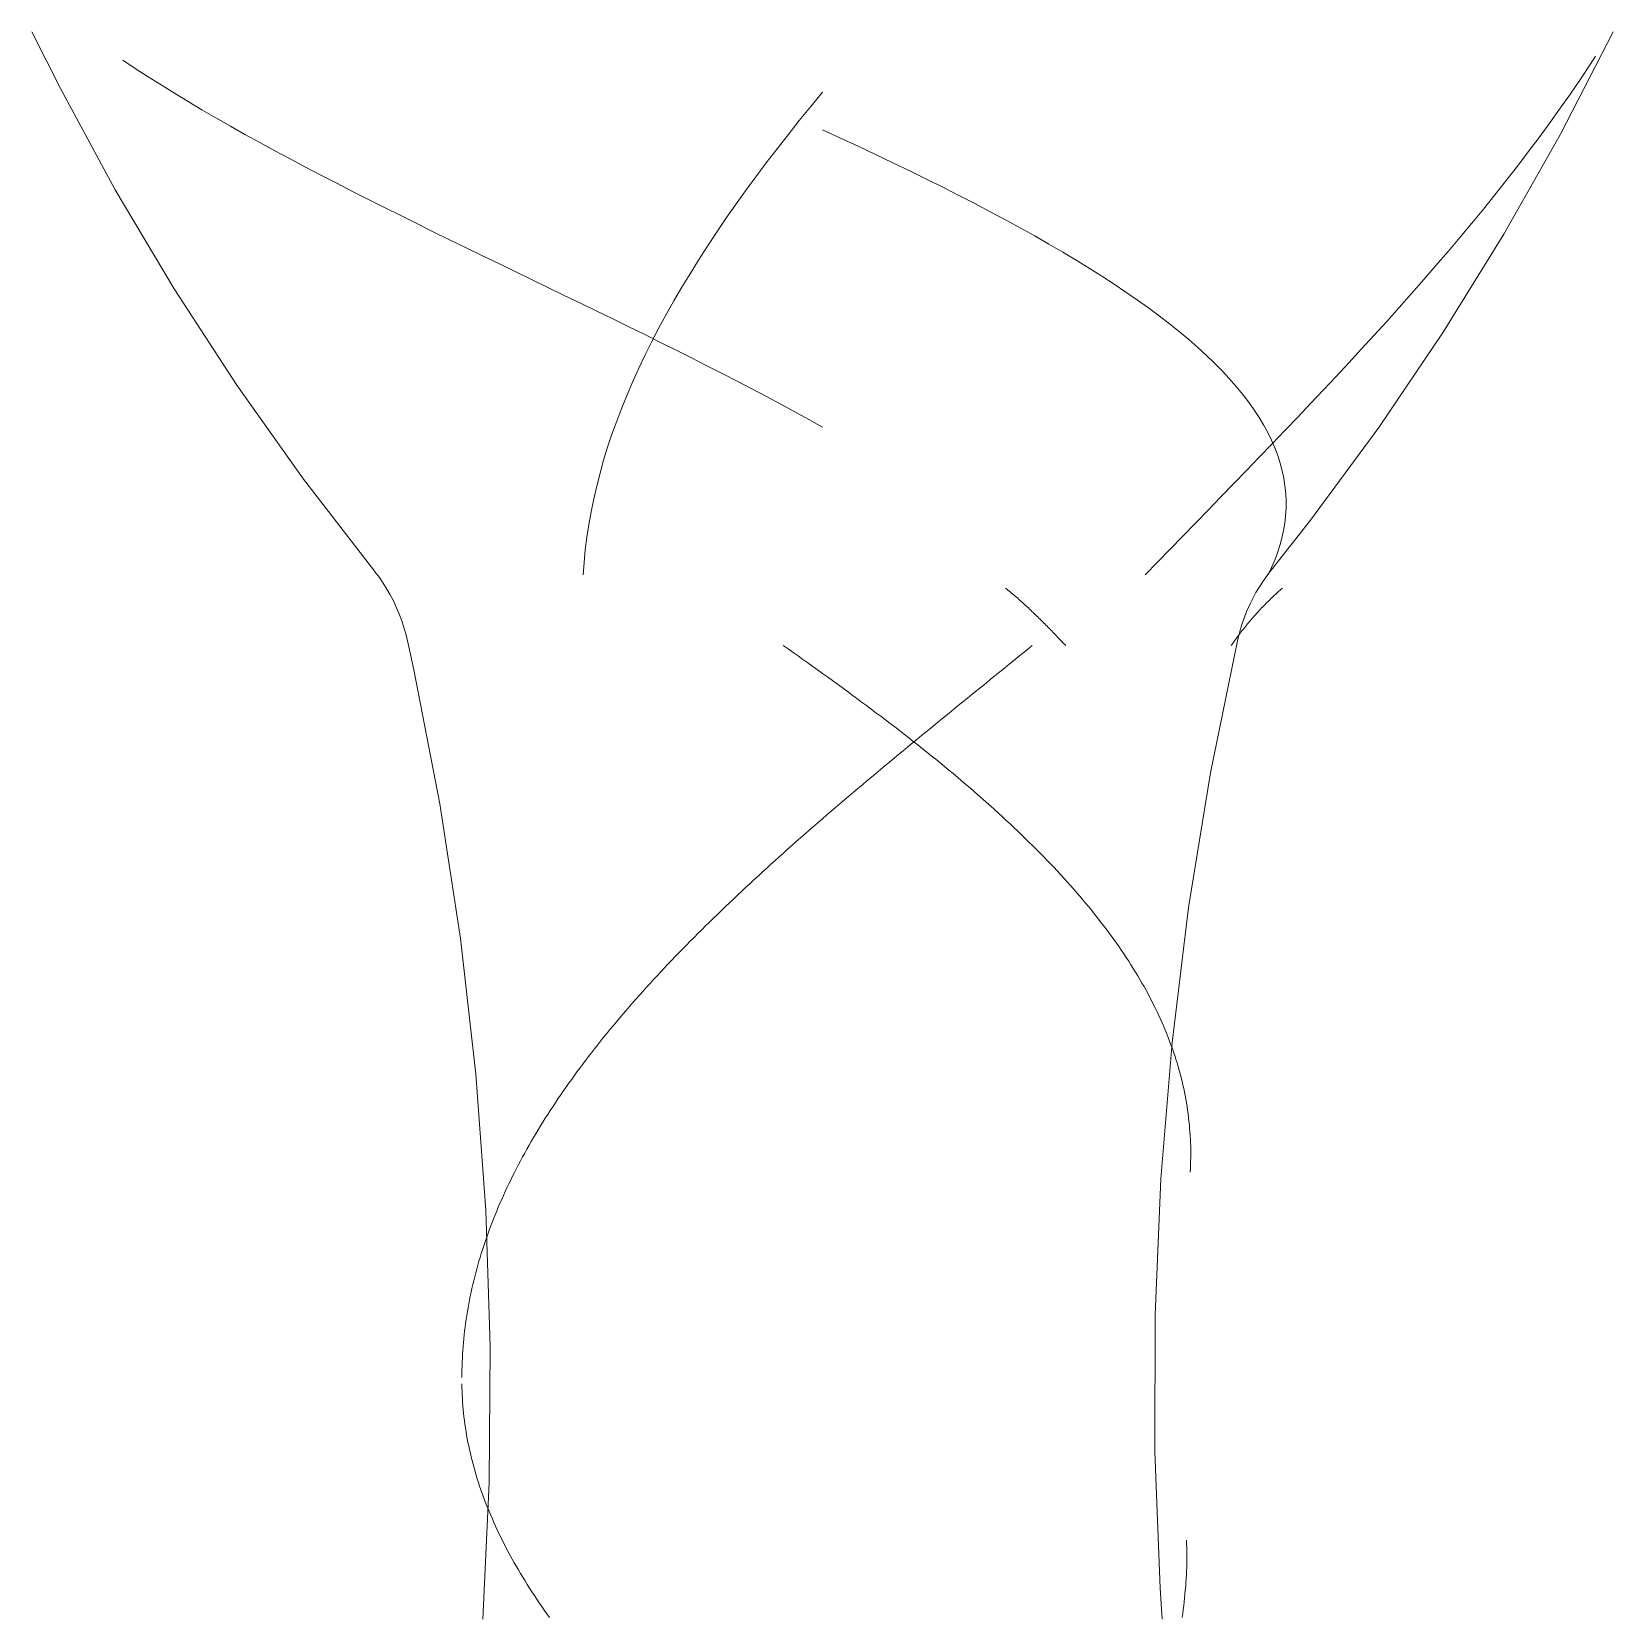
# Model space of a CAD drawing. Header units: inches. Extents: x -54868 to -186, y -265 to 853.
# Drawn here: x -53985.91 to -53967.28, y 101.31 to 120 of the extents above; entities that cross this region are included whole.
import ezdxf

# ---------------------------------------------------------------- set-up
doc = ezdxf.new("R2010")
doc.units = ezdxf.units.IN
doc.header["$MEASUREMENT"] = 0
doc.layers.add('Q-SPCQ', color=91, linetype='Continuous', lineweight=9)

# ---------------------------------------------------------------- blocks, each defined once
blk = doc.blocks.new('FP_108-Section 1')
at = {"layer": 'Q-SPCQ'}
for p, q in [((22167.288, 112.686), (22167.234, 112.642)), ((22167.342, 112.73), (22167.288, 112.686)), ((22167.396, 112.774), (22167.342, 112.73)), ((22167.071, 112.51), (22167.017, 112.466)), ((22167.125, 112.554), (22167.071, 112.51)), ((22167.18, 112.598), (22167.125, 112.554)), ((22167.234, 112.642), (22167.18, 112.598)), ((22164.928, 112.447), (22164.986, 112.405)), ((22164.986, 112.405), (22165.045, 112.363)), ((22165.045, 112.363), (22165.103, 112.321)), ((22165.103, 112.321), (22165.16, 112.279)), ((22166.854, 112.333), (22166.799, 112.289)), ((22166.908, 112.377), (22166.854, 112.333)), ((22166.963, 112.421), (22166.908, 112.377)), ((22167.017, 112.466), (22166.963, 112.421)), ((22165.16, 112.279), (22165.218, 112.237)), ((22165.218, 112.237), (22165.275, 112.195)), ((22165.275, 112.195), (22165.332, 112.153)), ((22165.332, 112.153), (22165.389, 112.11)), ((22166.636, 112.156), (22166.582, 112.112)), ((22166.691, 112.201), (22166.636, 112.156)), ((22166.745, 112.245), (22166.691, 112.201)), ((22166.799, 112.289), (22166.745, 112.245)), ((22165.389, 112.11), (22165.446, 112.068)), ((22165.446, 112.068), (22165.502, 112.026)), ((22165.502, 112.026), (22165.558, 111.984)), ((22165.558, 111.984), (22165.614, 111.942)), ((22165.614, 111.942), (22165.67, 111.9)), ((22166.419, 111.979), (22166.365, 111.935)), ((22166.473, 112.024), (22166.419, 111.979)), ((22166.527, 112.068), (22166.473, 112.024)), ((22166.582, 112.112), (22166.527, 112.068)), ((22165.67, 111.9), (22165.725, 111.858)), ((22165.725, 111.858), (22165.78, 111.816)), ((22165.78, 111.816), (22165.835, 111.773)), ((22165.835, 111.773), (22165.889, 111.731)), ((22166.148, 111.758), (22166.094, 111.714)), ((22166.202, 111.802), (22166.148, 111.758)), ((22166.256, 111.846), (22166.202, 111.802)), ((22166.31, 111.891), (22166.256, 111.846)), ((22166.365, 111.935), (22166.31, 111.891)), ((22165.932, 111.581), (22165.878, 111.536)), ((22165.889, 111.731), (22165.943, 111.689)), ((22165.986, 111.625), (22165.932, 111.581)), ((22165.943, 111.689), (22165.997, 111.647)), ((22166.04, 111.669), (22165.986, 111.625)), ((22165.997, 111.647), (22166.05, 111.605)), ((22166.094, 111.714), (22166.04, 111.669)), ((22166.05, 111.605), (22166.103, 111.562)), ((22165.717, 111.403), (22165.664, 111.359)), ((22165.771, 111.447), (22165.717, 111.403)), ((22165.824, 111.492), (22165.771, 111.447)), ((22165.878, 111.536), (22165.824, 111.492)), ((22166.103, 111.562), (22166.156, 111.52)), ((22166.156, 111.52), (22166.209, 111.478)), ((22166.209, 111.478), (22166.261, 111.436)), ((22166.261, 111.436), (22166.313, 111.394)), ((22166.313, 111.394), (22166.364, 111.351)), ((22165.504, 111.225), (22165.451, 111.181)), ((22165.557, 111.27), (22165.504, 111.225)), ((22165.61, 111.314), (22165.557, 111.27)), ((22165.664, 111.359), (22165.61, 111.314)), ((22166.364, 111.351), (22166.415, 111.309)), ((22166.415, 111.309), (22166.466, 111.267)), ((22166.466, 111.267), (22166.517, 111.224)), ((22166.517, 111.224), (22166.567, 111.182)), ((22165.292, 111.048), (22165.24, 111.003)), ((22165.345, 111.092), (22165.292, 111.048)), ((22165.398, 111.136), (22165.345, 111.092)), ((22165.451, 111.181), (22165.398, 111.136)), ((22166.567, 111.182), (22166.617, 111.14)), ((22166.617, 111.14), (22166.666, 111.098)), ((22166.666, 111.098), (22166.715, 111.055)), ((22166.715, 111.055), (22166.763, 111.013)), ((22166.763, 111.013), (22166.812, 110.971)), ((22165.031, 110.825), (22164.979, 110.781)), ((22165.083, 110.87), (22165.031, 110.825)), ((22165.135, 110.914), (22165.083, 110.87)), ((22165.188, 110.959), (22165.135, 110.914)), ((22165.24, 111.003), (22165.188, 110.959)), ((22166.812, 110.971), (22166.86, 110.928)), ((22166.86, 110.928), (22166.907, 110.886)), ((22166.907, 110.886), (22166.954, 110.844)), ((22166.954, 110.844), (22167.001, 110.801)), ((22164.979, 110.781), (22164.928, 110.736)), ((22167.001, 110.801), (22167.047, 110.759)), ((22167.047, 110.759), (22167.093, 110.716)), ((22167.093, 110.716), (22167.138, 110.674)), ((22167.138, 110.674), (22167.183, 110.632)), ((22167.183, 110.632), (22167.228, 110.589)), ((22167.228, 110.589), (22167.272, 110.547)), ((22167.272, 110.547), (22167.316, 110.504)), ((22167.316, 110.504), (22167.359, 110.462)), ((22167.359, 110.462), (22167.402, 110.42)), ((22167.402, 110.42), (22167.445, 110.377)), ((22167.445, 110.377), (22167.487, 110.335)), ((22167.487, 110.335), (22167.529, 110.292)), ((22167.529, 110.292), (22167.57, 110.25)), ((22167.57, 110.25), (22167.611, 110.207)), ((22167.611, 110.207), (22167.651, 110.165)), ((22167.651, 110.165), (22167.691, 110.122)), ((22167.691, 110.122), (22167.73, 110.08)), ((22167.73, 110.08), (22167.769, 110.037)), ((22167.769, 110.037), (22167.808, 109.995)), ((22167.808, 109.995), (22167.846, 109.952)), ((22167.846, 109.952), (22167.883, 109.91)), ((22167.883, 109.91), (22167.92, 109.867)), ((22167.92, 109.867), (22167.957, 109.825)), ((22167.957, 109.825), (22167.993, 109.782)), ((22167.993, 109.782), (22168.029, 109.74)), ((22168.029, 109.74), (22168.064, 109.697)), ((22168.064, 109.697), (22168.099, 109.655)), ((22168.099, 109.655), (22168.133, 109.612)), ((22168.133, 109.612), (22168.167, 109.57)), ((22168.167, 109.57), (22168.2, 109.527)), ((22168.2, 109.527), (22168.233, 109.484)), ((22168.233, 109.484), (22168.265, 109.442)), ((22168.265, 109.442), (22168.297, 109.399)), ((22168.297, 109.399), (22168.329, 109.357)), ((22168.329, 109.357), (22168.359, 109.314)), ((22168.359, 109.314), (22168.39, 109.271)), ((22168.39, 109.271), (22168.42, 109.229)), ((22168.42, 109.229), (22168.449, 109.186)), ((22168.449, 109.186), (22168.478, 109.144)), ((22168.478, 109.144), (22168.506, 109.101)), ((22168.506, 109.101), (22168.534, 109.058)), ((22168.534, 109.058), (22168.561, 109.016)), ((22168.561, 109.016), (22168.588, 108.973)), ((22168.588, 108.973), (22168.614, 108.93)), ((22168.614, 108.93), (22168.64, 108.888)), ((22168.64, 108.888), (22168.666, 108.845)), ((22168.666, 108.845), (22168.69, 108.802)), ((22168.69, 108.802), (22168.715, 108.76)), ((22168.715, 108.76), (22168.738, 108.717)), ((22168.738, 108.717), (22168.762, 108.674)), ((22168.762, 108.674), (22168.784, 108.632)), ((22168.784, 108.632), (22168.807, 108.589)), ((22168.807, 108.589), (22168.828, 108.546)), ((22168.828, 108.546), (22168.849, 108.503)), ((22168.849, 108.503), (22168.87, 108.461)), ((22168.87, 108.461), (22168.89, 108.418)), ((22168.89, 108.418), (22168.91, 108.375)), ((22168.91, 108.375), (22168.929, 108.332)), ((22168.929, 108.332), (22168.947, 108.29)), ((22168.947, 108.29), (22168.965, 108.247)), ((22168.965, 108.247), (22168.983, 108.204)), ((22168.983, 108.204), (22169, 108.161)), ((22169, 108.161), (22169.016, 108.119)), ((22169.016, 108.119), (22169.032, 108.076)), ((22169.032, 108.076), (22169.048, 108.033)), ((22169.048, 108.033), (22169.062, 107.99)), ((22169.062, 107.99), (22169.077, 107.948)), ((22169.077, 107.948), (22169.091, 107.905)), ((22169.091, 107.905), (22169.104, 107.862)), ((22169.104, 107.862), (22169.117, 107.819)), ((22169.117, 107.819), (22169.129, 107.776)), ((22169.129, 107.776), (22169.14, 107.734)), ((22169.14, 107.734), (22169.152, 107.691)), ((22169.152, 107.691), (22169.162, 107.648)), ((22169.162, 107.648), (22169.172, 107.605)), ((22169.172, 107.605), (22169.182, 107.562)), ((22169.182, 107.562), (22169.191, 107.52)), ((22169.191, 107.52), (22169.2, 107.477)), ((22169.2, 107.477), (22169.208, 107.434)), ((22169.208, 107.434), (22169.215, 107.391)), ((22169.215, 107.391), (22169.222, 107.348)), ((22169.222, 107.348), (22169.228, 107.305)), ((22169.228, 107.305), (22169.234, 107.263)), ((22169.234, 107.263), (22169.24, 107.22)), ((22169.24, 107.22), (22169.244, 107.177)), ((22169.244, 107.177), (22169.249, 107.134)), ((22169.249, 107.134), (22169.252, 107.091)), ((22169.252, 107.091), (22169.256, 107.048)), ((22169.256, 107.048), (22169.258, 107.005)), ((22169.258, 107.005), (22169.261, 106.963)), ((22169.261, 106.963), (22169.262, 106.92)), ((22169.262, 106.92), (22169.264, 106.877)), ((22169.264, 106.748), (22169.263, 106.705)), ((22169.264, 106.877), (22169.264, 106.834)), ((22169.264, 106.834), (22169.264, 106.791)), ((22169.264, 106.791), (22169.264, 106.748)), ((22169.26, 106.619), (22169.257, 106.577)), ((22169.262, 106.662), (22169.26, 106.619)), ((22169.263, 106.705), (22169.262, 106.662)), ((22169.214, 102.243), (22169.216, 102.198)), ((22169.216, 102.198), (22169.217, 102.153)), ((22169.217, 102.153), (22169.218, 102.107)), ((22169.218, 102.107), (22169.218, 102.062)), ((22169.218, 102.062), (22169.218, 102.016)), ((22169.215, 101.88), (22169.213, 101.835)), ((22169.217, 101.925), (22169.215, 101.88)), ((22169.218, 101.971), (22169.217, 101.925)), ((22169.218, 102.016), (22169.218, 101.971)), ((22169.205, 101.698), (22169.201, 101.653)), ((22169.208, 101.744), (22169.205, 101.698)), ((22169.211, 101.789), (22169.208, 101.744)), ((22169.213, 101.835), (22169.211, 101.789)), ((22169.188, 101.517), (22169.182, 101.471)), ((22169.193, 101.562), (22169.188, 101.517)), ((22169.197, 101.608), (22169.193, 101.562)), ((22169.201, 101.653), (22169.197, 101.608)), ((22169.17, 101.381), (22169.163, 101.335)), ((22169.176, 101.426), (22169.17, 101.381)), ((22169.182, 101.471), (22169.176, 101.426))]:
    blk.add_line(p, q, dxfattribs=at)
at = {"layer": 'Q-SPCQ', "flags": 128}
blk.add_lwpolyline([(22169.82, 112.849), (22169.498, 111.275), (22169.24, 109.69), (22169.045, 108.096), (22168.913, 106.496), (22168.846, 104.891), (22168.843, 103.285), (22168.905, 101.68), (22168.928, 101.312)], dxfattribs=at)
blk = doc.blocks.new('FP_109-Section 1')
at = {"layer": 'Q-SPCQ'}
for p, q in [((22164.465, 112.774), (22164.523, 112.734)), ((22164.523, 112.734), (22164.582, 112.693)), ((22164.582, 112.693), (22164.64, 112.652)), ((22164.64, 112.652), (22164.698, 112.611)), ((22164.698, 112.611), (22164.756, 112.57)), ((22164.756, 112.57), (22164.813, 112.529)), ((22164.813, 112.529), (22164.871, 112.488)), ((22164.871, 112.488), (22164.928, 112.447)), ((22164.824, 110.646), (22164.773, 110.601)), ((22164.876, 110.691), (22164.824, 110.646)), ((22164.928, 110.736), (22164.876, 110.691)), ((22164.619, 110.466), (22164.568, 110.421)), ((22164.67, 110.511), (22164.619, 110.466)), ((22164.721, 110.556), (22164.67, 110.511)), ((22164.773, 110.601), (22164.721, 110.556)), ((22164.417, 110.286), (22164.367, 110.241)), ((22164.467, 110.331), (22164.417, 110.286)), ((22164.517, 110.376), (22164.467, 110.331)), ((22164.568, 110.421), (22164.517, 110.376)), ((22164.218, 110.106), (22164.169, 110.061)), ((22164.267, 110.151), (22164.218, 110.106)), ((22164.317, 110.196), (22164.267, 110.151)), ((22164.367, 110.241), (22164.317, 110.196)), ((22164.023, 109.926), (22163.974, 109.881)), ((22164.071, 109.971), (22164.023, 109.926)), ((22164.12, 110.016), (22164.071, 109.971)), ((22164.169, 110.061), (22164.12, 110.016)), ((22163.784, 109.701), (22163.737, 109.655)), ((22163.831, 109.746), (22163.784, 109.701)), ((22163.879, 109.791), (22163.831, 109.746)), ((22163.926, 109.836), (22163.879, 109.791)), ((22163.974, 109.881), (22163.926, 109.836)), ((22163.598, 109.52), (22163.552, 109.475)), ((22163.644, 109.565), (22163.598, 109.52)), ((22163.69, 109.61), (22163.644, 109.565)), ((22163.737, 109.655), (22163.69, 109.61)), ((22163.415, 109.339), (22163.371, 109.294)), ((22163.461, 109.385), (22163.415, 109.339)), ((22163.506, 109.43), (22163.461, 109.385)), ((22163.552, 109.475), (22163.506, 109.43)), ((22163.238, 109.159), (22163.194, 109.113)), ((22163.282, 109.204), (22163.238, 109.159)), ((22163.326, 109.249), (22163.282, 109.204)), ((22163.371, 109.294), (22163.326, 109.249)), ((22163.065, 108.978), (22163.023, 108.933)), ((22163.108, 109.023), (22163.065, 108.978)), ((22163.151, 109.068), (22163.108, 109.023)), ((22163.194, 109.113), (22163.151, 109.068)), ((22162.897, 108.797), (22162.856, 108.752)), ((22162.939, 108.842), (22162.897, 108.797)), ((22162.981, 108.887), (22162.939, 108.842)), ((22163.023, 108.933), (22162.981, 108.887)), ((22162.735, 108.616), (22162.695, 108.571)), ((22162.775, 108.661), (22162.735, 108.616)), ((22162.815, 108.706), (22162.775, 108.661)), ((22162.856, 108.752), (22162.815, 108.706)), ((22162.539, 108.389), (22162.501, 108.344)), ((22162.577, 108.435), (22162.539, 108.389)), ((22162.616, 108.48), (22162.577, 108.435)), ((22162.655, 108.525), (22162.616, 108.48)), ((22162.695, 108.571), (22162.655, 108.525)), ((22162.388, 108.208), (22162.351, 108.163)), ((22162.425, 108.253), (22162.388, 108.208)), ((22162.463, 108.299), (22162.425, 108.253)), ((22162.501, 108.344), (22162.463, 108.299)), ((22162.243, 108.027), (22162.208, 107.981)), ((22162.279, 108.072), (22162.243, 108.027)), ((22162.315, 108.117), (22162.279, 108.072)), ((22162.351, 108.163), (22162.315, 108.117)), ((22162.104, 107.845), (22162.07, 107.8)), ((22162.138, 107.891), (22162.104, 107.845)), ((22162.173, 107.936), (22162.138, 107.891)), ((22162.208, 107.981), (22162.173, 107.936)), ((22161.971, 107.664), (22161.938, 107.618)), ((22162.003, 107.709), (22161.971, 107.664)), ((22162.036, 107.755), (22162.003, 107.709)), ((22162.07, 107.8), (22162.036, 107.755)), ((22161.843, 107.482), (22161.812, 107.437)), ((22161.874, 107.528), (22161.843, 107.482)), ((22161.906, 107.573), (22161.874, 107.528)), ((22161.938, 107.618), (22161.906, 107.573)), ((22161.722, 107.301), (22161.693, 107.255)), ((22161.752, 107.346), (22161.722, 107.301)), ((22161.782, 107.391), (22161.752, 107.346)), ((22161.812, 107.437), (22161.782, 107.391)), ((22161.607, 107.119), (22161.579, 107.073)), ((22161.635, 107.164), (22161.607, 107.119)), ((22161.664, 107.21), (22161.635, 107.164)), ((22161.693, 107.255), (22161.664, 107.21)), ((22161.499, 106.937), (22161.472, 106.892)), ((22161.525, 106.982), (22161.499, 106.937)), ((22161.552, 107.028), (22161.525, 106.982)), ((22161.579, 107.073), (22161.552, 107.028)), ((22161.372, 106.71), (22161.348, 106.664)), ((22161.397, 106.755), (22161.372, 106.71)), ((22161.421, 106.801), (22161.397, 106.755)), ((22161.447, 106.846), (22161.421, 106.801)), ((22161.472, 106.892), (22161.447, 106.846)), ((22161.278, 106.528), (22161.256, 106.482)), ((22161.301, 106.573), (22161.278, 106.528)), ((22161.324, 106.619), (22161.301, 106.573)), ((22161.348, 106.664), (22161.324, 106.619)), ((22161.191, 106.346), (22161.17, 106.3)), ((22161.212, 106.391), (22161.191, 106.346)), ((22161.234, 106.437), (22161.212, 106.391)), ((22161.256, 106.482), (22161.234, 106.437)), ((22161.11, 106.164), (22161.091, 106.118)), ((22161.13, 106.209), (22161.11, 106.164)), ((22161.15, 106.255), (22161.13, 106.209)), ((22161.17, 106.3), (22161.15, 106.255)), ((22161.036, 105.982), (22161.019, 105.936)), ((22161.054, 106.027), (22161.036, 105.982)), ((22161.073, 106.073), (22161.054, 106.027)), ((22161.091, 106.118), (22161.073, 106.073)), ((22160.97, 105.8), (22160.954, 105.754)), ((22160.986, 105.845), (22160.97, 105.8)), ((22161.002, 105.891), (22160.986, 105.845)), ((22161.019, 105.936), (22161.002, 105.891)), ((22160.909, 105.617), (22160.895, 105.572)), ((22160.924, 105.663), (22160.909, 105.617)), ((22160.939, 105.708), (22160.924, 105.663)), ((22160.954, 105.754), (22160.939, 105.708)), ((22160.856, 105.435), (22160.844, 105.39)), ((22160.869, 105.481), (22160.856, 105.435)), ((22160.882, 105.526), (22160.869, 105.481)), ((22160.895, 105.572), (22160.882, 105.526)), ((22160.81, 105.253), (22160.8, 105.207)), ((22160.821, 105.298), (22160.81, 105.253)), ((22160.832, 105.344), (22160.821, 105.298)), ((22160.844, 105.39), (22160.832, 105.344)), ((22160.762, 105.025), (22160.754, 104.98)), ((22160.771, 105.071), (22160.762, 105.025)), ((22160.78, 105.116), (22160.771, 105.071)), ((22160.79, 105.162), (22160.78, 105.116)), ((22160.8, 105.207), (22160.79, 105.162)), ((22160.732, 104.843), (22160.725, 104.797)), ((22160.739, 104.888), (22160.732, 104.843)), ((22160.746, 104.934), (22160.739, 104.888)), ((22160.754, 104.98), (22160.746, 104.934)), ((22160.708, 104.661), (22160.704, 104.615)), ((22160.714, 104.706), (22160.708, 104.661)), ((22160.719, 104.752), (22160.714, 104.706)), ((22160.725, 104.797), (22160.719, 104.752)), ((22160.692, 104.478), (22160.689, 104.433)), ((22160.696, 104.524), (22160.692, 104.478)), ((22160.699, 104.569), (22160.696, 104.524)), ((22160.704, 104.615), (22160.699, 104.569)), ((22160.683, 104.296), (22160.682, 104.25)), ((22160.685, 104.342), (22160.683, 104.296)), ((22160.687, 104.387), (22160.685, 104.342)), ((22160.689, 104.433), (22160.687, 104.387)), ((22160.682, 104.25), (22160.681, 104.205)), ((22160.681, 104.205), (22160.681, 104.159)), ((22160.681, 104.082), (22160.682, 104.039)), ((22160.682, 104.039), (22160.683, 103.996)), ((22160.683, 103.996), (22160.685, 103.953)), ((22160.685, 103.953), (22160.687, 103.91)), ((22160.687, 103.91), (22160.69, 103.867)), ((22160.69, 103.867), (22160.693, 103.824)), ((22160.693, 103.824), (22160.697, 103.781)), ((22160.697, 103.781), (22160.701, 103.738)), ((22160.701, 103.738), (22160.706, 103.695)), ((22160.706, 103.695), (22160.711, 103.652)), ((22160.711, 103.652), (22160.717, 103.609)), ((22160.717, 103.609), (22160.723, 103.566)), ((22160.723, 103.566), (22160.73, 103.524)), ((22160.73, 103.524), (22160.737, 103.481)), ((22160.737, 103.481), (22160.745, 103.438)), ((22160.745, 103.438), (22160.753, 103.395)), ((22160.753, 103.395), (22160.762, 103.352)), ((22160.762, 103.352), (22160.771, 103.309)), ((22160.771, 103.309), (22160.781, 103.266)), ((22160.781, 103.266), (22160.791, 103.223)), ((22160.791, 103.223), (22160.802, 103.18)), ((22160.802, 103.18), (22160.813, 103.137)), ((22160.813, 103.137), (22160.825, 103.094)), ((22160.825, 103.094), (22160.837, 103.051)), ((22160.837, 103.051), (22160.849, 103.008)), ((22160.849, 103.008), (22160.863, 102.965)), ((22160.863, 102.965), (22160.876, 102.922)), ((22160.876, 102.922), (22160.89, 102.879)), ((22160.89, 102.879), (22160.905, 102.837)), ((22160.905, 102.837), (22160.92, 102.794)), ((22160.92, 102.794), (22160.936, 102.751)), ((22160.936, 102.751), (22160.952, 102.708)), ((22160.952, 102.708), (22160.968, 102.665)), ((22160.968, 102.665), (22160.986, 102.622)), ((22160.986, 102.622), (22161.003, 102.579)), ((22161.003, 102.579), (22161.021, 102.536)), ((22161.021, 102.536), (22161.04, 102.493)), ((22161.04, 102.493), (22161.059, 102.45)), ((22161.059, 102.45), (22161.078, 102.407)), ((22161.078, 102.407), (22161.098, 102.364)), ((22161.098, 102.364), (22161.118, 102.322)), ((22161.118, 102.322), (22161.139, 102.279)), ((22161.139, 102.279), (22161.16, 102.236)), ((22161.16, 102.236), (22161.182, 102.193)), ((22161.182, 102.193), (22161.204, 102.15)), ((22161.204, 102.15), (22161.227, 102.107)), ((22161.227, 102.107), (22161.25, 102.064)), ((22161.25, 102.064), (22161.274, 102.021)), ((22161.274, 102.021), (22161.298, 101.978)), ((22161.298, 101.978), (22161.323, 101.935)), ((22161.323, 101.935), (22161.348, 101.893)), ((22161.348, 101.893), (22161.373, 101.85)), ((22161.373, 101.85), (22161.399, 101.807)), ((22161.399, 101.807), (22161.425, 101.764)), ((22161.425, 101.764), (22161.452, 101.721)), ((22161.452, 101.721), (22161.479, 101.678)), ((22161.479, 101.678), (22161.507, 101.635)), ((22161.507, 101.635), (22161.535, 101.592)), ((22161.535, 101.592), (22161.564, 101.55)), ((22161.564, 101.55), (22161.593, 101.507)), ((22161.593, 101.507), (22161.622, 101.464)), ((22161.622, 101.464), (22161.652, 101.421)), ((22161.652, 101.421), (22161.682, 101.378)), ((22161.682, 101.378), (22161.713, 101.335))]:
    blk.add_line(p, q, dxfattribs=at)
at = {"layer": 'Q-SPCQ', "flags": 128}
blk.add_lwpolyline([(22160.928, 101.312), (22161.004, 102.917), (22161.016, 104.523), (22160.963, 106.128), (22160.847, 107.73), (22160.666, 109.325), (22160.422, 110.913), (22160.115, 112.489), (22160.035, 112.849)], dxfattribs=at)
blk = doc.blocks.new('FP_110-Section 1')
at = {"layer": 'Q-SPCQ'}
for p, q in [((22173.969, 119.615), (22173.853, 119.442)), ((22174.032, 119.713), (22173.969, 119.615)), ((22173.853, 119.442), (22173.736, 119.27)), ((22173.736, 119.27), (22173.615, 119.099)), ((22173.615, 119.099), (22173.493, 118.928)), ((22173.493, 118.928), (22173.368, 118.757)), ((22164.928, 118.846), (22165.139, 118.749)), ((22165.139, 118.749), (22165.347, 118.652)), ((22173.368, 118.757), (22173.24, 118.587)), ((22165.347, 118.652), (22165.553, 118.555)), ((22165.553, 118.555), (22165.756, 118.458)), ((22173.24, 118.587), (22173.111, 118.418)), ((22165.756, 118.458), (22165.956, 118.362)), ((22165.956, 118.362), (22166.152, 118.266)), ((22173.111, 118.418), (22172.98, 118.249)), ((22166.152, 118.266), (22166.345, 118.169)), ((22166.345, 118.169), (22166.535, 118.073)), ((22172.98, 118.249), (22172.846, 118.08)), ((22166.535, 118.073), (22166.721, 117.978)), ((22166.721, 117.978), (22166.904, 117.882)), ((22172.846, 118.08), (22172.711, 117.913)), ((22166.904, 117.882), (22167.082, 117.786)), ((22167.082, 117.786), (22167.257, 117.691)), ((22172.574, 117.745), (22172.435, 117.579)), ((22172.711, 117.913), (22172.574, 117.745)), ((22167.257, 117.691), (22167.428, 117.596)), ((22167.428, 117.596), (22167.594, 117.501)), ((22172.435, 117.579), (22172.295, 117.412)), ((22167.594, 117.501), (22167.757, 117.406)), ((22167.757, 117.406), (22167.915, 117.312)), ((22172.295, 117.412), (22172.153, 117.247)), ((22167.915, 117.312), (22168.068, 117.218)), ((22168.068, 117.218), (22168.217, 117.123)), ((22172.153, 117.247), (22172.01, 117.082)), ((22168.217, 117.123), (22168.362, 117.029)), ((22168.362, 117.029), (22168.502, 116.936)), ((22172.01, 117.082), (22171.865, 116.917)), ((22168.502, 116.936), (22168.637, 116.842)), ((22168.637, 116.842), (22168.768, 116.749)), ((22171.865, 116.917), (22171.72, 116.754)), ((22168.768, 116.749), (22168.894, 116.655)), ((22168.894, 116.655), (22169.014, 116.562)), ((22171.72, 116.754), (22171.573, 116.59)), ((22169.014, 116.562), (22169.13, 116.47)), ((22169.13, 116.47), (22169.241, 116.377)), ((22171.425, 116.428), (22171.277, 116.266)), ((22171.573, 116.59), (22171.425, 116.428)), ((22169.241, 116.377), (22169.347, 116.284)), ((22169.347, 116.284), (22169.448, 116.192)), ((22171.277, 116.266), (22171.128, 116.104)), ((22169.448, 116.192), (22169.543, 116.1)), ((22169.543, 116.1), (22169.634, 116.008)), ((22171.128, 116.104), (22170.978, 115.943)), ((22169.634, 116.008), (22169.719, 115.917)), ((22169.719, 115.917), (22169.8, 115.825)), ((22170.978, 115.943), (22170.827, 115.783)), ((22169.8, 115.825), (22169.875, 115.734)), ((22169.875, 115.734), (22169.945, 115.643)), ((22170.827, 115.783), (22170.677, 115.623)), ((22169.945, 115.643), (22170.009, 115.552)), ((22170.009, 115.552), (22170.069, 115.461)), ((22170.677, 115.623), (22170.526, 115.464)), ((22170.069, 115.461), (22170.123, 115.371)), ((22170.123, 115.371), (22170.172, 115.281)), ((22170.374, 115.306), (22170.223, 115.148)), ((22170.526, 115.464), (22170.374, 115.306)), ((22170.223, 115.148), (22170.071, 114.991)), ((22170.172, 115.281), (22170.217, 115.191)), ((22170.217, 115.191), (22170.255, 115.101)), ((22170.071, 114.991), (22169.92, 114.835)), ((22170.255, 115.101), (22170.289, 115.011)), ((22170.289, 115.011), (22170.318, 114.922)), ((22169.92, 114.835), (22169.769, 114.679)), ((22170.318, 114.922), (22170.342, 114.833)), ((22170.342, 114.833), (22170.361, 114.744)), ((22170.361, 114.744), (22170.374, 114.655)), ((22169.769, 114.679), (22169.619, 114.524)), ((22170.374, 114.655), (22170.383, 114.566)), ((22170.383, 114.566), (22170.387, 114.478)), ((22169.469, 114.369), (22169.319, 114.215)), ((22169.619, 114.524), (22169.469, 114.369)), ((22170.387, 114.39), (22170.381, 114.302)), ((22170.387, 114.478), (22170.387, 114.39)), ((22169.319, 114.215), (22169.17, 114.062)), ((22170.371, 114.214), (22170.356, 114.127)), ((22170.381, 114.302), (22170.371, 114.214)), ((22169.17, 114.062), (22169.022, 113.91)), ((22170.337, 114.04), (22170.314, 113.953)), ((22170.356, 114.127), (22170.337, 114.04)), ((22169.022, 113.91), (22168.875, 113.758)), ((22170.286, 113.866), (22170.254, 113.779)), ((22170.314, 113.953), (22170.286, 113.866)), ((22168.875, 113.758), (22168.729, 113.607)), ((22170.217, 113.693), (22170.177, 113.607)), ((22170.254, 113.779), (22170.217, 113.693))]:
    blk.add_line(p, q, dxfattribs=at)
at = {"layer": 'Q-SPCQ', "flags": 128}
blk.add_lwpolyline([(22174.24, 120), (22173.621, 118.795), (22172.953, 117.616), (22172.239, 116.465), (22171.48, 115.343), (22170.676, 114.252), (22170.213, 113.662)], dxfattribs=at)
blk = doc.blocks.new('FP_111-Section 1')
at = {"layer": 'Q-SPCQ'}
for p, q in [((22156.689, 119.667), (22156.835, 119.569)), ((22156.835, 119.569), (22156.985, 119.471)), ((22156.985, 119.471), (22157.138, 119.374)), ((22157.138, 119.374), (22157.295, 119.276)), ((22157.295, 119.276), (22157.456, 119.179)), ((22164.928, 119.288), (22164.79, 119.12)), ((22157.456, 119.179), (22157.619, 119.082)), ((22157.619, 119.082), (22157.785, 118.985)), ((22164.79, 119.12), (22164.655, 118.954)), ((22157.785, 118.985), (22157.955, 118.888)), ((22157.955, 118.888), (22158.127, 118.792)), ((22164.655, 118.954), (22164.522, 118.787)), ((22158.127, 118.792), (22158.301, 118.695)), ((22158.301, 118.695), (22158.478, 118.599)), ((22164.522, 118.787), (22164.393, 118.621)), ((22158.478, 118.599), (22158.658, 118.503)), ((22158.658, 118.503), (22158.839, 118.407)), ((22164.393, 118.621), (22164.266, 118.456)), ((22158.839, 118.407), (22159.022, 118.312)), ((22159.022, 118.312), (22159.207, 118.216)), ((22164.266, 118.456), (22164.142, 118.291)), ((22159.207, 118.216), (22159.393, 118.121)), ((22159.393, 118.121), (22159.581, 118.025)), ((22164.022, 118.127), (22163.905, 117.963)), ((22164.142, 118.291), (22164.022, 118.127)), ((22159.581, 118.025), (22159.771, 117.93)), ((22159.771, 117.93), (22159.961, 117.836)), ((22163.905, 117.963), (22163.791, 117.8)), ((22159.961, 117.836), (22160.152, 117.741)), ((22160.152, 117.741), (22160.344, 117.646)), ((22163.791, 117.8), (22163.68, 117.637)), ((22160.344, 117.646), (22160.537, 117.552)), ((22160.537, 117.552), (22160.73, 117.458)), ((22163.68, 117.637), (22163.572, 117.475)), ((22160.73, 117.458), (22160.923, 117.364)), ((22160.923, 117.364), (22161.116, 117.27)), ((22163.572, 117.475), (22163.468, 117.313)), ((22161.116, 117.27), (22161.309, 117.177)), ((22161.309, 117.177), (22161.503, 117.083)), ((22163.468, 117.313), (22163.368, 117.152)), ((22161.503, 117.083), (22161.695, 116.99)), ((22161.695, 116.99), (22161.887, 116.897)), ((22163.271, 116.992), (22163.177, 116.832)), ((22163.368, 117.152), (22163.271, 116.992)), ((22161.887, 116.897), (22162.079, 116.804)), ((22162.079, 116.804), (22162.269, 116.712)), ((22163.177, 116.832), (22163.088, 116.672)), ((22162.269, 116.712), (22162.459, 116.619)), ((22162.459, 116.619), (22162.648, 116.527)), ((22163.088, 116.672), (22163.001, 116.513)), ((22162.648, 116.527), (22162.835, 116.435)), ((22162.835, 116.435), (22163.02, 116.343)), ((22163.001, 116.513), (22162.919, 116.355)), ((22162.919, 116.355), (22162.84, 116.197)), ((22163.02, 116.343), (22163.204, 116.251)), ((22163.204, 116.251), (22163.387, 116.16)), ((22162.84, 116.197), (22162.765, 116.04)), ((22163.387, 116.16), (22163.567, 116.068)), ((22163.567, 116.068), (22163.746, 115.977)), ((22162.694, 115.883), (22162.627, 115.727)), ((22162.765, 116.04), (22162.694, 115.883)), ((22163.746, 115.977), (22163.922, 115.886)), ((22163.922, 115.886), (22164.096, 115.796)), ((22162.627, 115.727), (22162.564, 115.572)), ((22164.096, 115.796), (22164.268, 115.705)), ((22164.268, 115.705), (22164.437, 115.615)), ((22162.564, 115.572), (22162.505, 115.417)), ((22164.437, 115.615), (22164.603, 115.525)), ((22164.603, 115.525), (22164.767, 115.435)), ((22162.505, 115.417), (22162.449, 115.263)), ((22164.767, 115.435), (22164.928, 115.345)), ((22162.449, 115.263), (22162.398, 115.109)), ((22162.351, 114.956), (22162.308, 114.803)), ((22162.398, 115.109), (22162.351, 114.956)), ((22162.308, 114.803), (22162.269, 114.652)), ((22162.269, 114.652), (22162.234, 114.501)), ((22162.234, 114.501), (22162.203, 114.35)), ((22162.176, 114.2), (22162.154, 114.051)), ((22162.203, 114.35), (22162.176, 114.2)), ((22162.154, 114.051), (22162.135, 113.902)), ((22162.135, 113.902), (22162.121, 113.754)), ((22162.121, 113.754), (22162.111, 113.607))]:
    blk.add_line(p, q, dxfattribs=at)
at = {"layer": 'Q-SPCQ', "flags": 128}
blk.add_lwpolyline([(22159.643, 113.662), (22158.815, 114.735), (22158.031, 115.84), (22157.292, 116.975), (22156.599, 118.139), (22155.953, 119.33), (22155.615, 120)], dxfattribs=at)
blk = doc.blocks.new('FP_112-Section 1')
at = {"layer": 'Q-SPCQ'}
for p, q in [((22167.083, 113.45), (22167.098, 113.439)), ((22167.098, 113.439), (22167.112, 113.427)), ((22170.33, 113.439), (22170.317, 113.427)), ((22170.344, 113.45), (22170.33, 113.439)), ((22167.112, 113.427), (22167.127, 113.415)), ((22167.127, 113.415), (22167.141, 113.403)), ((22167.141, 113.403), (22167.155, 113.391)), ((22167.155, 113.391), (22167.17, 113.379)), ((22167.17, 113.379), (22167.184, 113.367)), ((22167.184, 113.367), (22167.198, 113.355)), ((22167.198, 113.355), (22167.213, 113.343)), ((22167.213, 113.343), (22167.227, 113.331)), ((22167.227, 113.331), (22167.241, 113.318)), ((22167.241, 113.318), (22167.255, 113.306)), ((22167.255, 113.306), (22167.269, 113.293)), ((22167.269, 113.293), (22167.283, 113.281)), ((22167.283, 113.281), (22167.297, 113.268)), ((22167.297, 113.268), (22167.311, 113.255)), ((22167.311, 113.255), (22167.325, 113.242)), ((22170.137, 113.255), (22170.125, 113.242)), ((22170.15, 113.268), (22170.137, 113.255)), ((22170.162, 113.281), (22170.15, 113.268)), ((22170.175, 113.293), (22170.162, 113.281)), ((22170.187, 113.306), (22170.175, 113.293)), ((22170.2, 113.318), (22170.187, 113.306)), ((22170.213, 113.331), (22170.2, 113.318)), ((22170.226, 113.343), (22170.213, 113.331)), ((22170.239, 113.355), (22170.226, 113.343)), ((22170.252, 113.367), (22170.239, 113.355)), ((22170.265, 113.379), (22170.252, 113.367)), ((22170.278, 113.391), (22170.265, 113.379)), ((22170.291, 113.403), (22170.278, 113.391)), ((22170.304, 113.415), (22170.291, 113.403)), ((22170.317, 113.427), (22170.304, 113.415)), ((22167.325, 113.242), (22167.339, 113.23)), ((22167.339, 113.23), (22167.353, 113.217)), ((22167.353, 113.217), (22167.367, 113.204)), ((22167.367, 113.204), (22167.381, 113.191)), ((22167.381, 113.191), (22167.394, 113.177)), ((22167.394, 113.177), (22167.408, 113.164)), ((22167.408, 113.164), (22167.422, 113.151)), ((22167.422, 113.151), (22167.436, 113.138)), ((22167.436, 113.138), (22167.45, 113.124)), ((22167.45, 113.124), (22167.463, 113.111)), ((22167.463, 113.111), (22167.477, 113.097)), ((22167.477, 113.097), (22167.491, 113.084)), ((22167.491, 113.084), (22167.504, 113.07)), ((22167.504, 113.07), (22167.518, 113.057)), ((22169.969, 113.07), (22169.957, 113.057)), ((22169.98, 113.084), (22169.969, 113.07)), ((22169.992, 113.097), (22169.98, 113.084)), ((22170.004, 113.111), (22169.992, 113.097)), ((22170.016, 113.124), (22170.004, 113.111)), ((22170.027, 113.138), (22170.016, 113.124)), ((22170.039, 113.151), (22170.027, 113.138)), ((22170.051, 113.164), (22170.039, 113.151)), ((22170.063, 113.177), (22170.051, 113.164)), ((22170.076, 113.191), (22170.063, 113.177)), ((22170.088, 113.204), (22170.076, 113.191)), ((22170.1, 113.217), (22170.088, 113.204)), ((22170.112, 113.23), (22170.1, 113.217)), ((22170.125, 113.242), (22170.112, 113.23)), ((22167.518, 113.057), (22167.532, 113.043)), ((22167.532, 113.043), (22167.545, 113.029)), ((22167.545, 113.029), (22167.559, 113.015)), ((22167.559, 113.015), (22167.573, 113.002)), ((22167.573, 113.002), (22167.586, 112.988)), ((22167.586, 112.988), (22167.6, 112.974)), ((22167.6, 112.974), (22167.614, 112.96)), ((22167.614, 112.96), (22167.627, 112.946)), ((22167.627, 112.946), (22167.641, 112.932)), ((22167.641, 112.932), (22167.655, 112.918)), ((22167.655, 112.918), (22167.668, 112.903)), ((22167.668, 112.903), (22167.682, 112.889)), ((22167.682, 112.889), (22167.696, 112.875)), ((22167.696, 112.875), (22167.709, 112.861)), ((22169.813, 112.875), (22169.803, 112.861)), ((22169.824, 112.889), (22169.813, 112.875)), ((22169.835, 112.903), (22169.824, 112.889)), ((22169.845, 112.918), (22169.835, 112.903)), ((22169.856, 112.932), (22169.845, 112.918)), ((22169.867, 112.946), (22169.856, 112.932)), ((22169.878, 112.96), (22169.867, 112.946)), ((22169.889, 112.974), (22169.878, 112.96)), ((22169.9, 112.988), (22169.889, 112.974)), ((22169.912, 113.002), (22169.9, 112.988)), ((22169.923, 113.015), (22169.912, 113.002)), ((22169.934, 113.029), (22169.923, 113.015)), ((22169.946, 113.043), (22169.934, 113.029)), ((22169.957, 113.057), (22169.946, 113.043)), ((22167.709, 112.861), (22167.723, 112.846)), ((22167.723, 112.846), (22167.737, 112.832)), ((22167.737, 112.832), (22167.75, 112.818)), ((22167.75, 112.818), (22167.764, 112.803)), ((22167.764, 112.803), (22167.778, 112.789)), ((22167.778, 112.789), (22167.792, 112.774)), ((22169.751, 112.789), (22169.74, 112.774)), ((22169.761, 112.803), (22169.751, 112.789)), ((22169.771, 112.818), (22169.761, 112.803)), ((22169.782, 112.832), (22169.771, 112.818)), ((22169.792, 112.846), (22169.782, 112.832)), ((22169.803, 112.861), (22169.792, 112.846))]:
    blk.add_line(p, q, dxfattribs=at)
at = {"layer": 'Q-SPCQ', "flags": 128}
blk.add_lwpolyline([(22170.213, 113.662), (22170.164, 113.599), (22170.117, 113.533), (22170.074, 113.466), (22170.033, 113.398), (22169.995, 113.327), (22169.959, 113.256), (22169.927, 113.182), (22169.898, 113.108), (22169.871, 113.033), (22169.848, 112.956), (22169.827, 112.879), (22169.82, 112.849)], dxfattribs=at)
blk = doc.blocks.new('FP_113-Section 1')
at = {"layer": 'Q-SPCQ', "flags": 128}
blk.add_lwpolyline([(22160.035, 112.849), (22160.016, 112.926), (22159.994, 113.003), (22159.969, 113.079), (22159.94, 113.154), (22159.909, 113.228), (22159.875, 113.3), (22159.838, 113.371), (22159.798, 113.44), (22159.755, 113.508), (22159.71, 113.574), (22159.662, 113.638), (22159.643, 113.662)], dxfattribs=at)
blk = doc.blocks.new('Basketball_Backstop-Performance_Sports_Systems-3103-Ceiling_Hung - 27_-0_ to 27_-11 7_8_-652462-Section 1')
at = {"layer": 'Q-SPCQ'}
for name in ['FP_111-Section 1', 'FP_110-Section 1', 'FP_113-Section 1', 'FP_112-Section 1', 'FP_109-Section 1', 'FP_108-Section 1']:
    blk.add_blockref(name, (-38070.762, 0), dxfattribs=at)

msp = doc.modelspace()

# ---------------------------------------------------------------- block references
at = {"layer": 'Q-SPCQ'}
msp.add_blockref('Basketball_Backstop-Performance_Sports_Systems-3103-Ceiling_Hung - 27_-0_ to 27_-11 7_8_-652462-Section 1', (-38070.76169, 0), dxfattribs=at)

doc.saveas('drawing.dxf')
